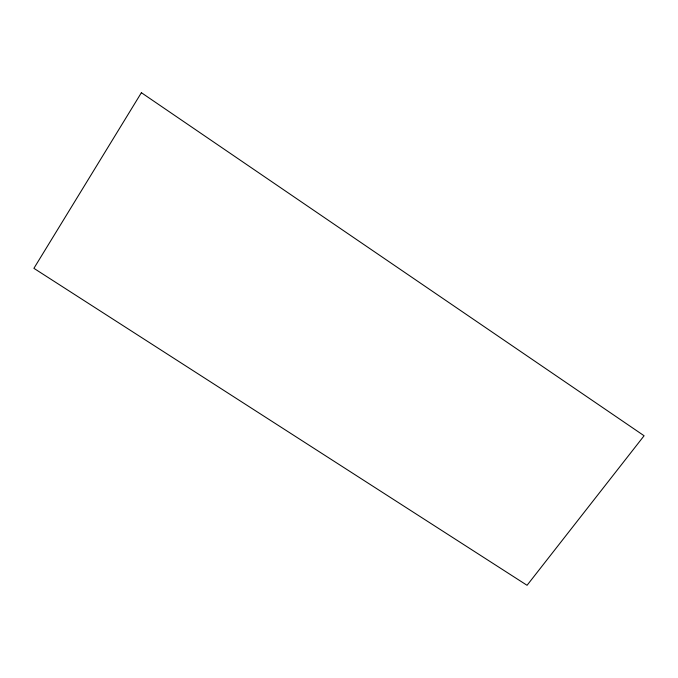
<?xml version="1.0" encoding="UTF-8"?>
<svg xmlns="http://www.w3.org/2000/svg" width="678" height="678" viewBox="0 0 678 678"><rect width="100%" height="100%" fill="white"/><g stroke="black" fill="none" stroke-linecap="round" stroke-linejoin="round"><path stroke-width="1.02" d="M141.388 92.708L33.9 268.327L527.06 585.292L644.1 435.759L141.388 92.708"/></g></svg>
